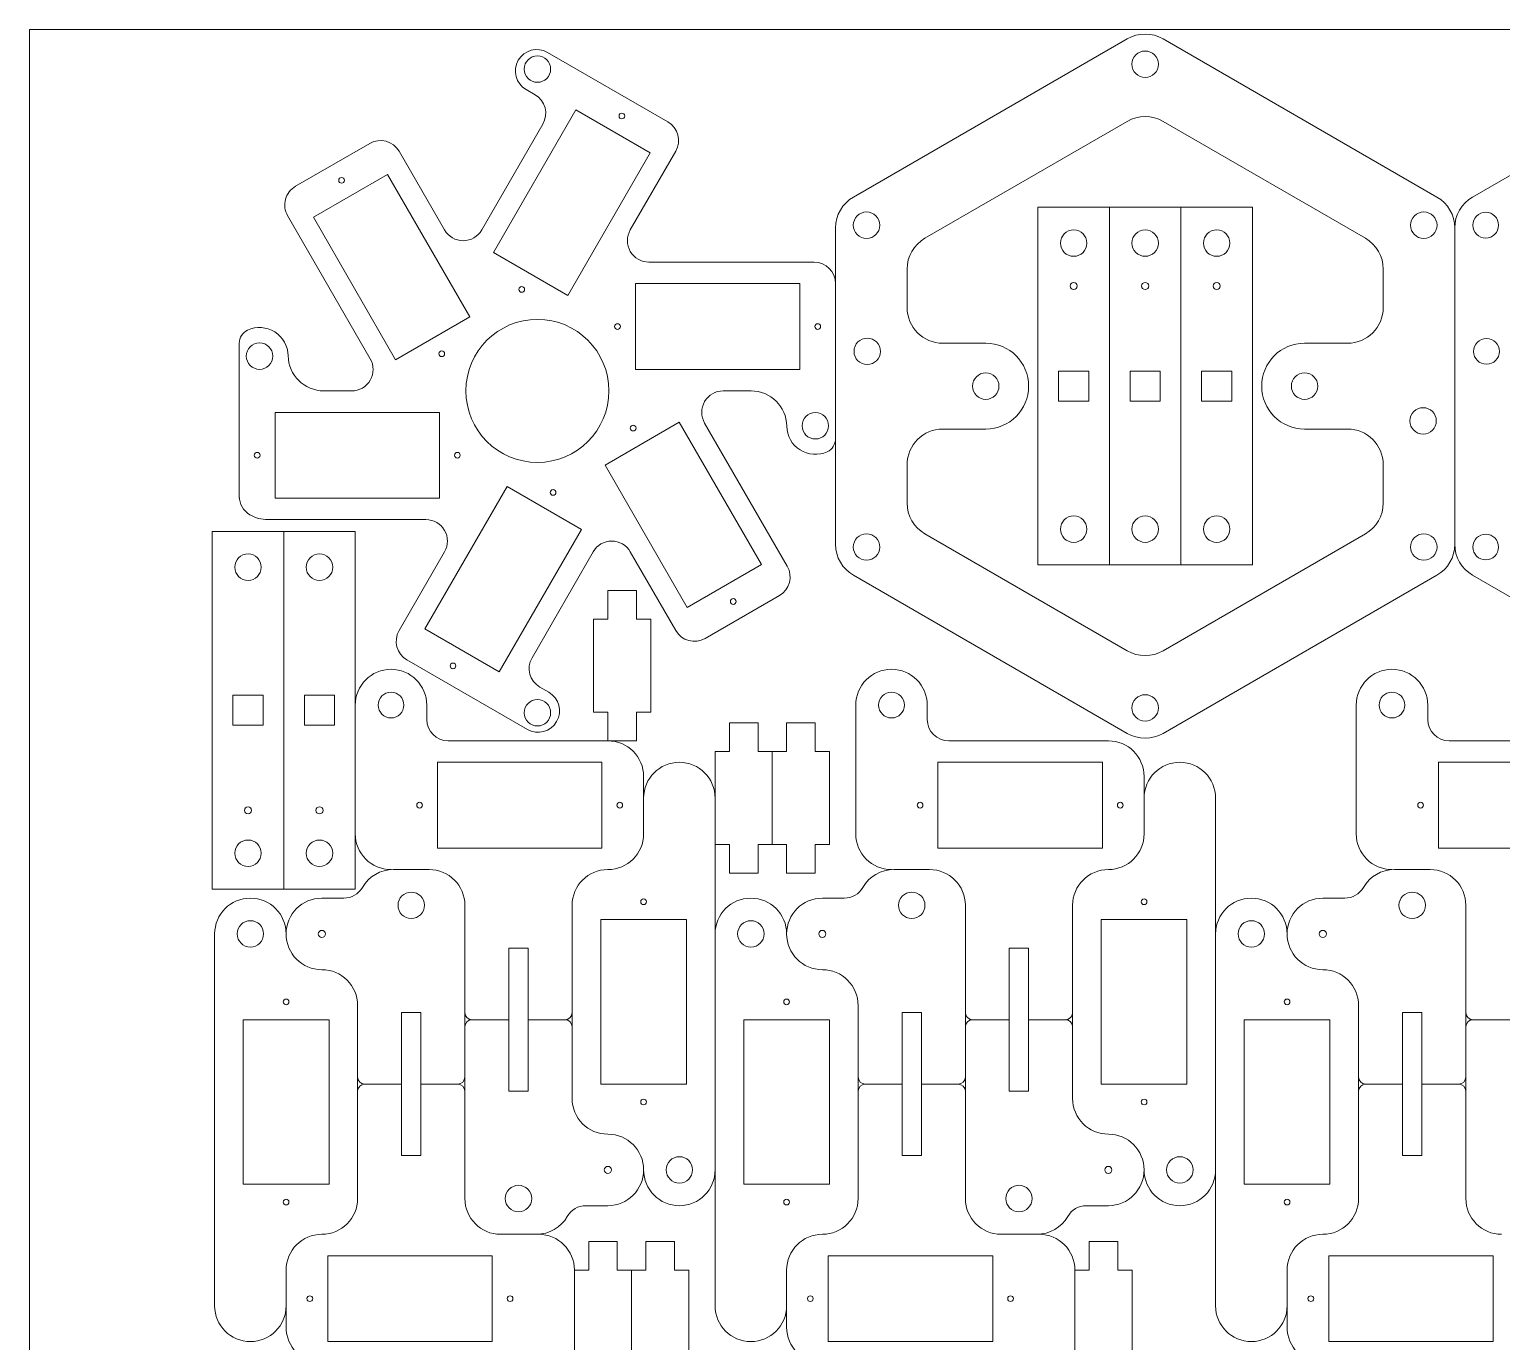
# Model space of a CAD drawing. Header units: millimetres. Extents: x 0 to 380, y -18 to 380.
# Drawn here: x 0 to 205.9, y 196.5 to 380 of the extents above; entities that cross this region are included whole.
import ezdxf

# ---------------------------------------------------------------- set-up
doc = ezdxf.new("R2010")
doc.units = ezdxf.units.MM
doc.layers.add('comments', color=30, linetype='CONTINUOUS', lineweight=5, true_color=0xf6921e)
doc.layers.add('cutting', color=5, linetype='CONTINUOUS', lineweight=5, true_color=0x0000ff)

msp = doc.modelspace()

# ---------------------------------------------------------------- linework, layer by layer
at = {"layer": 'comments'}
for p, q in [((380, 380), (0, 380)), ((0, 380), (0, 0))]:
    msp.add_line(p, q, dxfattribs=at)
at = {"layer": 'cutting'}
for p, q in [((72.46, 376.79), (89.3, 367.07)), ((115.25, 356.57), (153.55, 378.68)), ((158.55, 378.68), (196.85, 356.57)), ((201.85, 356.57), (240.15, 378.68)), ((69.46, 371.59), (70.71, 370.87)), ((64.91, 348.82), (76.41, 368.74)), ((76.41, 368.74), (86.8, 362.74)), ((63.26, 351.96), (71.81, 366.77)), ((125.25, 350.8), (153.55, 367.14)), ((158.55, 367.14), (186.85, 350.8)), ((37.21, 358.07), (47.6, 364.07)), ((51.7, 362.97), (58.06, 351.96)), ((86.8, 362.74), (75.3, 342.82)), ((90.4, 362.97), (84.04, 351.96)), ((39.71, 353.74), (50.1, 359.74)), ((50.1, 359.74), (61.6, 339.82)), ((141.05, 355.13), (151.05, 355.13)), ((141.05, 305.13), (141.05, 355.13)), ((151.05, 355.13), (161.05, 355.13)), ((151.05, 355.13), (151.05, 305.13)), ((161.05, 355.13), (161.05, 305.13)), ((161.05, 355.13), (171.05, 355.13)), ((171.05, 355.13), (171.05, 305.13)), ((47.67, 333.96), (36.11, 353.97)), ((51.21, 333.82), (39.71, 353.74)), ((112.75, 308.01), (112.75, 352.24)), ((199.35, 308.01), (199.35, 352.24)), ((75.3, 342.82), (64.91, 348.82)), ((86.64, 347.46), (109.75, 347.46)), ((122.75, 341.13), (122.75, 346.47)), ((189.35, 341.13), (189.35, 346.47)), ((84.75, 344.46), (107.75, 344.46)), ((84.75, 332.46), (84.75, 344.46)), ((107.75, 344.46), (107.75, 332.46)), ((61.6, 339.82), (51.21, 333.82)), ((29.35, 314.46), (29.35, 336.14)), ((133.75, 336.13), (127.75, 336.13)), ((184.35, 336.13), (178.35, 336.13)), ((107.75, 332.46), (84.75, 332.46)), ((148.15, 332.23), (143.95, 332.23)), ((143.95, 332.23), (143.95, 328.03)), ((148.15, 328.03), (148.15, 332.23)), ((158.15, 332.23), (153.95, 332.23)), ((153.95, 332.23), (153.95, 328.03)), ((158.15, 328.03), (158.15, 332.23)), ((168.15, 332.23), (163.95, 332.23)), ((163.95, 332.23), (163.95, 328.03)), ((168.15, 328.03), (168.15, 332.23)), ((45.07, 329.46), (41.18, 329.46)), ((97.03, 329.46), (100.92, 329.46)), ((143.95, 328.03), (148.15, 328.03)), ((153.95, 328.03), (158.15, 328.03)), ((163.95, 328.03), (168.15, 328.03)), ((34.35, 314.46), (34.35, 326.46)), ((34.35, 326.46), (57.35, 326.46)), ((57.35, 326.46), (57.35, 314.46)), ((80.5, 319.09), (90.89, 325.09)), ((90.89, 325.09), (102.39, 305.17)), ((94.43, 324.96), (105.99, 304.94)), ((133.75, 324.13), (127.75, 324.13)), ((184.35, 324.13), (178.35, 324.13)), ((92, 299.17), (80.5, 319.09)), ((122.75, 313.79), (122.75, 319.13)), ((189.35, 313.79), (189.35, 319.13)), ((55.3, 296.17), (66.8, 316.09)), ((66.8, 316.09), (77.19, 310.09)), ((57.35, 314.46), (34.35, 314.46)), ((55.46, 311.46), (33.36, 311.46)), ((25.57, 309.81), (35.57, 309.81)), ((25.57, 259.81), (25.57, 309.81)), ((35.57, 309.81), (35.57, 259.81)), ((35.57, 309.81), (45.57, 309.81)), ((45.57, 309.81), (45.57, 259.81)), ((77.19, 310.09), (65.69, 290.17)), ((125.25, 309.46), (153.55, 293.12)), ((158.55, 293.12), (186.85, 309.46)), ((51.7, 295.94), (58.06, 306.96)), ((78.84, 306.96), (70.29, 292.14)), ((90.4, 295.94), (84.04, 306.96)), ((102.39, 305.17), (92, 299.17)), ((151.05, 305.13), (141.05, 305.13)), ((161.05, 305.13), (151.05, 305.13)), ((171.05, 305.13), (161.05, 305.13)), ((115.25, 303.68), (153.55, 281.57)), ((158.55, 281.57), (196.85, 303.68)), ((201.85, 303.68), (240.15, 281.57)), ((84.9, 301.53), (80.9, 301.53)), ((80.9, 301.53), (80.9, 297.53)), ((84.9, 297.53), (84.9, 301.53)), ((104.89, 300.84), (94.5, 294.84)), ((78.9, 284.53), (78.9, 297.53)), ((78.9, 297.53), (80.9, 297.53)), ((84.9, 297.53), (86.9, 297.53)), ((86.9, 284.53), (86.9, 297.53)), ((65.69, 290.17), (55.3, 296.17)), ((50.57, 290.53), (50.57, 290.53)), ((69.64, 282.12), (52.8, 291.84)), ((120.57, 290.53), (120.57, 290.53)), ((190.57, 290.53), (190.57, 290.53)), ((32.67, 286.91), (28.47, 286.91)), ((28.47, 286.91), (28.47, 282.71)), ((32.67, 282.71), (32.67, 286.91)), ((42.67, 286.91), (38.47, 286.91)), ((38.47, 286.91), (38.47, 282.71)), ((42.67, 282.71), (42.67, 286.91)), ((72.64, 287.32), (71.39, 288.04)), ((55.57, 283.53), (55.57, 285.53)), ((80.9, 284.53), (78.9, 284.53)), ((80.9, 284.53), (80.9, 280.53)), ((84.9, 280.53), (84.9, 284.53)), ((84.9, 284.53), (86.9, 284.53)), ((86.9, 284.53), (86.9, 284.53)), ((115.57, 285.53), (115.57, 280.53)), ((125.57, 283.53), (125.57, 285.53)), ((185.57, 285.53), (185.57, 280.53)), ((195.57, 283.53), (195.57, 285.53)), ((28.47, 282.71), (32.67, 282.71)), ((38.47, 282.71), (42.67, 282.71)), ((101.9, 283.03), (97.9, 283.03)), ((97.9, 283.03), (97.9, 279.03)), ((101.9, 279.03), (101.9, 283.03)), ((109.9, 283.03), (105.9, 283.03)), ((105.9, 283.03), (105.9, 279.03)), ((109.9, 279.03), (109.9, 283.03)), ((58.57, 280.53), (80.9, 280.53)), ((80.9, 280.53), (84.9, 280.53)), ((115.57, 280.53), (115.57, 267.53)), ((128.57, 280.53), (150.9, 280.53)), ((185.57, 280.53), (185.57, 267.53)), ((198.57, 280.53), (220.9, 280.53)), ((95.9, 279.03), (97.9, 279.03)), ((95.9, 272.53), (95.9, 279.03)), ((101.9, 279.03), (103.9, 279.03)), ((103.9, 266.03), (103.9, 279.03)), ((103.9, 279.03), (105.9, 279.03)), ((109.9, 279.03), (111.9, 279.03)), ((111.9, 266.03), (111.9, 279.03)), ((80.07, 277.53), (57.07, 277.53)), ((57.07, 277.53), (57.07, 265.53)), ((80.07, 265.53), (80.07, 277.53)), ((90.9, 277.53), (90.9, 277.53)), ((150.07, 277.53), (127.07, 277.53)), ((127.07, 277.53), (127.07, 265.53)), ((150.07, 265.53), (150.07, 277.53)), ((160.9, 277.53), (160.9, 277.53)), ((220.07, 277.53), (197.07, 277.53)), ((197.07, 277.53), (197.07, 265.53)), ((85.9, 267.53), (85.9, 275.53)), ((155.9, 267.53), (155.9, 275.53)), ((95.9, 262.53), (95.9, 272.53)), ((165.9, 262.53), (165.9, 272.53)), ((97.9, 266.03), (95.9, 266.03)), ((97.9, 266.03), (97.9, 262.03)), ((101.9, 262.03), (101.9, 266.03)), ((101.9, 266.03), (103.9, 266.03)), ((103.9, 266.03), (103.9, 266.03)), ((105.9, 266.03), (103.9, 266.03)), ((105.9, 266.03), (105.9, 262.03)), ((109.9, 262.03), (109.9, 266.03)), ((109.9, 266.03), (111.9, 266.03)), ((111.9, 266.03), (111.9, 266.03)), ((57.07, 265.53), (80.07, 265.53)), ((127.07, 265.53), (150.07, 265.53)), ((197.07, 265.53), (220.07, 265.53)), ((55.9, 262.53), (50.9, 262.53)), ((80.9, 262.53), (80.9, 262.53)), ((95.9, 225.53), (95.9, 262.53)), ((97.9, 262.03), (101.9, 262.03)), ((105.9, 262.03), (109.9, 262.03)), ((125.9, 262.53), (120.9, 262.53)), ((150.9, 262.53), (150.9, 262.53)), ((165.9, 225.53), (165.9, 262.53)), ((195.9, 262.53), (190.9, 262.53)), ((25.57, 259.81), (35.57, 259.81)), ((35.57, 259.81), (35.57, 259.81)), ((45.57, 259.81), (35.57, 259.81)), ((30.9, 258.53), (30.9, 258.53)), ((40.9, 258.53), (43.97, 258.53)), ((60.9, 233.53), (60.9, 257.53)), ((75.9, 257.53), (75.9, 230.53)), ((100.9, 258.53), (100.9, 258.53)), ((110.9, 258.53), (113.97, 258.53)), ((130.9, 231.53), (130.9, 257.53)), ((145.9, 257.53), (145.9, 230.53)), ((170.9, 258.53), (170.9, 258.53)), ((180.9, 258.53), (183.97, 258.53)), ((200.9, 233.53), (200.9, 257.53)), ((79.9, 255.53), (79.9, 232.53)), ((91.9, 255.53), (79.9, 255.53)), ((91.9, 232.53), (91.9, 255.53)), ((149.9, 255.53), (149.9, 232.53)), ((161.9, 255.53), (149.9, 255.53)), ((161.9, 232.53), (161.9, 255.53)), ((25.9, 253.53), (25.9, 248.53)), ((35.9, 253.53), (35.9, 253.53)), ((105.9, 253.53), (105.9, 253.53)), ((69.75, 251.53), (67.05, 251.53)), ((67.05, 251.53), (67.05, 241.53)), ((69.75, 241.53), (69.75, 251.53)), ((139.75, 251.53), (137.05, 251.53)), ((137.05, 251.53), (137.05, 241.53)), ((139.75, 241.53), (139.75, 251.53)), ((25.9, 248.53), (25.9, 211.53)), ((40.9, 248.53), (40.9, 248.53)), ((110.9, 248.53), (110.9, 248.53)), ((45.9, 216.53), (45.9, 243.53)), ((115.9, 216.53), (115.9, 243.53)), ((185.9, 216.53), (185.9, 243.53)), ((41.9, 241.53), (29.9, 241.53)), ((29.9, 241.53), (29.9, 218.53)), ((41.9, 218.53), (41.9, 241.53)), ((54.75, 242.53), (52.05, 242.53)), ((52.05, 242.53), (52.05, 232.53)), ((54.75, 232.53), (54.75, 242.53)), ((67.05, 241.53), (61.9, 241.53)), ((67.05, 241.53), (67.05, 231.53)), ((69.75, 231.53), (69.75, 241.53)), ((69.75, 241.53), (74.9, 241.53)), ((111.9, 241.53), (99.9, 241.53)), ((99.9, 241.53), (99.9, 218.53)), ((111.9, 218.53), (111.9, 241.53)), ((124.75, 242.53), (122.05, 242.53)), ((122.05, 242.53), (122.05, 232.53)), ((124.75, 232.53), (124.75, 242.53)), ((137.05, 241.53), (131.9, 241.53)), ((137.05, 241.53), (137.05, 231.53)), ((139.75, 231.53), (139.75, 241.53)), ((139.75, 241.53), (144.9, 241.53)), ((181.9, 241.53), (169.9, 241.53)), ((169.9, 241.53), (169.9, 218.53)), ((181.9, 218.53), (181.9, 241.53)), ((194.75, 242.53), (192.05, 242.53)), ((192.05, 242.53), (192.05, 232.53)), ((194.75, 232.53), (194.75, 242.53)), ((207.05, 241.53), (201.9, 241.53)), ((60.9, 233.53), (60.9, 216.53)), ((200.9, 233.53), (200.9, 216.53)), ((52.05, 232.53), (46.9, 232.53)), ((52.05, 232.53), (52.05, 222.53)), ((54.75, 232.53), (59.9, 232.53)), ((54.75, 222.53), (54.75, 232.53)), ((67.05, 231.53), (69.75, 231.53)), ((79.9, 232.53), (91.9, 232.53)), ((122.05, 232.53), (116.9, 232.53)), ((122.05, 232.53), (122.05, 222.53)), ((124.75, 222.53), (124.75, 232.53)), ((124.75, 232.53), (129.9, 232.53)), ((130.9, 216.53), (130.9, 231.53)), ((137.05, 231.53), (139.75, 231.53)), ((149.9, 232.53), (161.9, 232.53)), ((192.05, 232.53), (186.9, 232.53)), ((192.05, 232.53), (192.05, 222.53)), ((194.75, 222.53), (194.75, 232.53)), ((194.75, 232.53), (199.9, 232.53)), ((80.9, 225.53), (80.9, 225.53)), ((95.9, 225.53), (95.9, 211.53)), ((150.9, 225.53), (150.9, 225.53)), ((165.9, 225.53), (165.9, 211.53)), ((52.05, 222.53), (54.75, 222.53)), ((122.05, 222.53), (124.75, 222.53)), ((192.05, 222.53), (194.75, 222.53)), ((85.9, 220.53), (85.9, 220.53)), ((155.9, 220.53), (155.9, 220.53)), ((29.9, 218.53), (41.9, 218.53)), ((99.9, 218.53), (111.9, 218.53)), ((169.9, 218.53), (181.9, 218.53)), ((80.9, 215.53), (77.82, 215.53)), ((90.9, 215.53), (90.9, 215.53)), ((150.9, 215.53), (147.82, 215.53)), ((160.9, 215.53), (160.9, 215.53)), ((25.9, 211.53), (25.9, 201.53)), ((40.9, 211.53), (40.9, 211.53)), ((71.22, 211.53), (65.9, 211.53)), ((82.22, 210.53), (78.22, 210.53)), ((78.22, 210.53), (78.22, 206.53)), ((82.22, 206.53), (82.22, 210.53)), ((90.22, 210.53), (86.22, 210.53)), ((86.22, 210.53), (86.22, 206.53)), ((90.22, 206.53), (90.22, 210.53)), ((95.9, 211.53), (95.9, 201.53)), ((110.9, 211.53), (110.9, 211.53)), ((141.22, 211.53), (135.9, 211.53)), ((152.22, 210.53), (148.22, 210.53)), ((148.22, 210.53), (148.22, 206.53)), ((152.22, 206.53), (152.22, 210.53)), ((165.9, 211.53), (165.9, 201.53)), ((180.9, 211.53), (180.9, 211.53)), ((64.72, 208.53), (41.72, 208.53)), ((41.72, 208.53), (41.72, 196.53)), ((64.72, 196.53), (64.72, 208.53)), ((134.72, 208.53), (111.72, 208.53)), ((111.72, 208.53), (111.72, 196.53)), ((134.72, 196.53), (134.72, 208.53)), ((204.72, 208.53), (181.72, 208.53)), ((181.72, 208.53), (181.72, 196.53)), ((204.72, 196.53), (204.72, 208.53)), ((35.9, 206.53), (35.9, 198.53)), ((76.22, 193.53), (76.22, 206.53)), ((76.22, 206.53), (78.22, 206.53)), ((82.22, 206.53), (84.22, 206.53)), ((84.22, 206.53), (86.22, 206.53)), ((84.22, 193.53), (84.22, 206.53)), ((90.22, 206.53), (92.22, 206.53)), ((92.22, 193.53), (92.22, 206.53)), ((105.9, 206.53), (105.9, 198.53)), ((146.22, 193.53), (146.22, 206.53)), ((146.22, 206.53), (148.22, 206.53)), ((152.22, 206.53), (154.22, 206.53)), ((154.22, 193.53), (154.22, 206.53)), ((175.9, 206.53), (175.9, 198.53)), ((30.9, 196.53), (30.9, 196.53)), ((41.72, 196.53), (64.72, 196.53)), ((111.72, 196.53), (134.72, 196.53)), ((181.72, 196.53), (204.72, 196.53))]:
    msp.add_line(p, q, dxfattribs=at)
for centre, radius in [((156.05, 375.13), 1.85), ((71.05, 374.46), 1.85), ((82.86, 367.9), 0.4), ((43.66, 358.9), 0.4), ((117.08, 352.63), 1.85), ((195.02, 352.63), 1.85), ((203.68, 352.63), 1.8), ((146.05, 350.13), 1.85), ((156.05, 350.13), 1.85), ((166.05, 350.13), 1.85), ((68.86, 343.65), 0.4), ((146.05, 344.13), 0.5), ((156.05, 344.13), 0.5), ((166.05, 344.13), 0.5), ((71.05, 329.46), 10), ((82.25, 338.46), 0.4), ((110.25, 338.46), 0.4), ((32.18, 334.32), 1.85), ((117.18, 334.99), 1.85), ((203.79, 334.99), 1.8), ((57.66, 334.65), 0.4), ((133.75, 330.13), 1.85), ((178.35, 330.13), 1.85), ((109.92, 324.59), 1.85), ((194.92, 325.26), 1.85), ((84.44, 324.26), 0.4), ((31.85, 320.46), 0.4), ((59.85, 320.46), 0.4), ((73.24, 315.26), 0.4), ((146.05, 310.13), 1.85), ((156.05, 310.13), 1.85), ((166.05, 310.13), 1.85), ((117.08, 307.63), 1.85), ((195.02, 307.63), 1.85), ((203.68, 307.63), 1.8), ((30.57, 304.81), 1.85), ((40.57, 304.81), 1.85), ((98.44, 300.01), 0.4), ((59.24, 291.01), 0.4), ((50.57, 285.53), 1.8), ((71.05, 284.46), 1.85), ((120.57, 285.53), 1.8), ((156.05, 285.13), 1.85), ((190.57, 285.53), 1.8), ((54.57, 271.53), 0.4), ((82.57, 271.53), 0.4), ((124.57, 271.53), 0.4), ((152.57, 271.53), 0.4), ((194.57, 271.53), 0.4), ((30.57, 270.81), 0.5), ((40.57, 270.81), 0.5), ((30.57, 264.81), 1.85), ((40.57, 264.81), 1.85), ((53.4, 257.53), 1.85), ((85.9, 258.03), 0.4), ((123.4, 257.53), 1.85), ((155.9, 258.03), 0.4), ((193.4, 257.53), 1.85), ((30.9, 253.53), 1.85), ((100.9, 253.53), 1.85), ((170.9, 253.53), 1.85), ((40.9, 253.53), 0.5), ((110.9, 253.53), 0.5), ((180.9, 253.53), 0.5), ((35.9, 244.03), 0.4), ((105.9, 244.03), 0.4), ((175.9, 244.03), 0.4), ((85.9, 230.03), 0.4), ((155.9, 230.03), 0.4), ((90.9, 220.53), 1.85), ((160.9, 220.53), 1.85), ((80.9, 220.53), 0.5), ((150.9, 220.53), 0.5), ((68.4, 216.53), 1.85), ((138.4, 216.53), 1.85), ((35.9, 216.03), 0.4), ((105.9, 216.03), 0.4), ((175.9, 216.03), 0.4), ((39.22, 202.53), 0.4), ((67.22, 202.53), 0.4), ((109.22, 202.53), 0.4), ((137.22, 202.53), 0.4), ((179.22, 202.53), 0.4)]:
    msp.add_circle(centre, radius, dxfattribs=at)
for centre, radius, start, end in [((156.05, 374.35), 5, 60, 120), ((70.96, 374.19), 3, 60, 240), ((69.21, 368.27), 3, 330, 60), ((87.8, 364.47), 3, 330, 60), ((156.05, 362.81), 5, 60, 120), ((49.1, 361.47), 3, 30, 120), ((38.71, 355.47), 3, 120, 210), ((117.75, 352.24), 5, 120, 180), ((194.35, 352.24), 5, 0, 60), ((204.35, 352.24), 5, 120, 180), ((60.66, 353.46), 3, 210, 330), ((86.64, 350.46), 3, 150, 270), ((127.75, 346.47), 5, 120, 180), ((184.35, 346.47), 5, 0, 60), ((109.75, 344.46), 3, 0, 90), ((127.75, 341.13), 5, 180, 270), ((184.35, 341.13), 5, 270, 0), ((31.35, 336.14), 2, 114.6244, 180), ((32.18, 334.32), 4, 0.8706, 114.6244), ((133.75, 330.13), 6, 270, 90), ((178.35, 330.13), 6, 90, 270), ((41.18, 334.46), 5, 180.8706, 270), ((45.07, 332.46), 3, 270, 30), ((97.03, 326.46), 3, 90, 210), ((100.92, 324.46), 5, 0.8706, 90), ((109.92, 324.59), 4, 180.8706, 294.6244), ((127.75, 319.13), 5, 90, 180), ((184.35, 319.13), 5, 0, 90), ((110.75, 322.78), 2, 294.6244, 0), ((32.35, 314.73), 3, 180, 239.7291), ((127.75, 313.79), 5, 180, 240), ((184.35, 313.79), 5, 300, 0), ((33.36, 316.46), 5, 239.7291, 270), ((55.46, 308.46), 3, 330, 90), ((81.44, 305.46), 3, 30, 150), ((117.75, 308.01), 5, 180, 240), ((194.35, 308.01), 5, 300, 0), ((204.35, 308.01), 5, 180, 240), ((103.39, 303.44), 3, 300, 30), ((54.3, 294.44), 3, 150, 240), ((93, 297.44), 3, 210, 300), ((156.05, 297.45), 5, 240, 300), ((50.57, 285.53), 5, 90, 180), ((50.57, 285.53), 5, 0, 90), ((72.89, 290.64), 3, 150, 240), ((120.57, 285.53), 5, 90, 180), ((120.57, 285.53), 5, 0, 90), ((190.57, 285.53), 5, 90, 180), ((190.57, 285.53), 5, 0, 90), ((71.14, 284.72), 3, 330, 60), ((58.57, 283.53), 3, 180, 270), ((71.14, 284.72), 3, 240, 330), ((128.57, 283.53), 3, 180, 270), ((198.57, 283.53), 3, 180, 270), ((80.9, 275.53), 5, 0, 90), ((150.9, 275.53), 5, 0, 90), ((156.05, 285.9), 5, 240, 300), ((90.9, 272.53), 5, 90, 180), ((90.9, 272.53), 5, 0, 90), ((160.9, 272.53), 5, 90, 180), ((160.9, 272.53), 5, 0, 90), ((50.57, 267.53), 5, 180, 270), ((80.9, 267.53), 5, 270, 0), ((120.57, 267.53), 5, 180, 270), ((150.9, 267.53), 5, 270, 0), ((190.57, 267.53), 5, 180, 270), ((50.9, 257.53), 5, 90, 150), ((55.9, 257.53), 5, 0, 90), ((80.9, 257.53), 5, 90, 180), ((120.9, 257.53), 5, 90, 150), ((125.9, 257.53), 5, 0, 90), ((150.9, 257.53), 5, 90, 180), ((190.9, 257.53), 5, 90, 150), ((195.9, 257.53), 5, 0, 90), ((43.97, 261.53), 3, 270, 330), ((113.97, 261.53), 3, 270, 330), ((183.97, 261.53), 3, 270, 330), ((30.9, 253.53), 5, 90, 180), ((30.9, 253.53), 5, 0, 90), ((40.9, 253.53), 5, 90, 270), ((100.9, 253.53), 5, 90, 180), ((100.9, 253.53), 5, 0, 90), ((110.9, 253.53), 5, 90, 270), ((170.9, 253.53), 5, 90, 180), ((170.9, 253.53), 5, 0, 90), ((180.9, 253.53), 5, 90, 270), ((40.9, 243.53), 5, 0, 90), ((110.9, 243.53), 5, 0, 90), ((180.9, 243.53), 5, 0, 90), ((61.9, 242.53), 1, 180, 270), ((61.9, 240.53), 1, 90, 180), ((74.9, 242.53), 1, 270, 0), ((74.9, 240.53), 1, 0, 90), ((131.9, 242.53), 1, 180, 270), ((131.9, 240.53), 1, 90, 180), ((144.9, 242.53), 1, 270, 0), ((144.9, 240.53), 1, 0, 90), ((201.9, 242.53), 1, 180, 270), ((201.9, 240.53), 1, 90, 180), ((46.9, 233.53), 1, 180, 270), ((59.9, 233.53), 1, 270, 0), ((116.9, 233.53), 1, 180, 270), ((129.9, 233.53), 1, 270, 0), ((186.9, 233.53), 1, 180, 270), ((199.9, 233.53), 1, 270, 0), ((46.9, 231.53), 1, 90, 180), ((59.9, 231.53), 1, 360, 90), ((116.9, 231.53), 1, 90, 180), ((129.9, 231.53), 1, 360, 90), ((186.9, 231.53), 1, 90, 180), ((199.9, 231.53), 1, 360, 90), ((80.9, 230.53), 5, 180, 270), ((150.9, 230.53), 5, 180, 270), ((80.9, 220.53), 5, 270, 90), ((150.9, 220.53), 5, 270, 90), ((90.9, 220.53), 5, 180, 270), ((90.9, 220.53), 5, 270, 0), ((160.9, 220.53), 5, 180, 270), ((160.9, 220.53), 5, 270, 0), ((40.9, 216.53), 5, 270, 0), ((65.9, 216.53), 5, 180, 270), ((110.9, 216.53), 5, 270, 0), ((135.9, 216.53), 5, 180, 270), ((180.9, 216.53), 5, 270, 0), ((205.9, 216.53), 5, 180, 270), ((77.82, 212.53), 3, 90, 150), ((147.82, 212.53), 3, 90, 150), ((70.9, 216.53), 5, 270, 330), ((140.9, 216.53), 5, 270, 330), ((40.9, 206.53), 5, 90, 180), ((71.22, 206.53), 5, 0, 90), ((110.9, 206.53), 5, 90, 180), ((141.22, 206.53), 5, 0, 90), ((180.9, 206.53), 5, 90, 180), ((30.9, 201.53), 5, 180, 270), ((30.9, 201.53), 5, 270, 0), ((100.9, 201.53), 5, 180, 270), ((100.9, 201.53), 5, 270, 0), ((170.9, 201.53), 5, 180, 270), ((170.9, 201.53), 5, 270, 0), ((40.9, 198.53), 5, 180, 270), ((110.9, 198.53), 5, 180, 270), ((180.9, 198.53), 5, 180, 270)]:
    msp.add_arc(centre, radius, start, end, dxfattribs=at)

doc.saveas('drawing.dxf')
